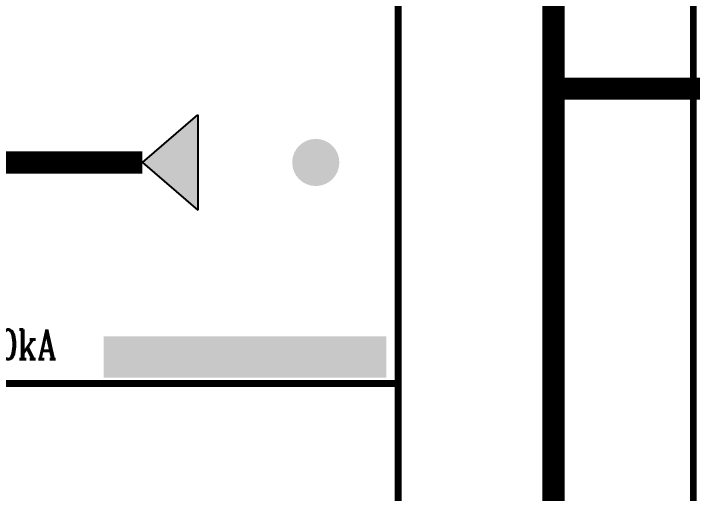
# Model space of a CAD drawing. Header units: millimetres. Extents: x -116965 to 323937, y 291661 to 566926.
# Drawn here: x -44592.9 to -44132.3, y 328565.3 to 328890.8 of the extents above; entities that cross this region are included whole.
import ezdxf

# ---------------------------------------------------------------- set-up
doc = ezdxf.new("R2010")
doc.units = ezdxf.units.MM
doc.layers.get('0').update_dxf_attribs({"lineweight": 18})
doc.layers.add('C00-00-00', color=7, linetype='Continuous')
doc.styles.add('hw_Block', font='complex.shx', dxfattribs={"width": 0.75})

msp = doc.modelspace()

# ---------------------------------------------------------------- hatches: boundary and pattern name
at = {"lineweight": -3, "ltscale": 5}
h = msp.add_hatch(color=1, dxfattribs=at)
h.dxf.hatch_style = 1
h.paths.add_polyline_path([(-44467.866147, 328757.412207), (-44467.866147, 328822.160891), (-44505.432548, 328789.786549)])
at = {"layer": 'C00-00-00'}
h = msp.add_hatch(color=256, dxfattribs=at)
edge = h.paths.add_edge_path()
edge.add_arc((-44387.882733, 328789.786549), 15.997765, 0, 360)
h = msp.add_hatch(color=256, dxfattribs=at)
h.dxf.hatch_style = 2
h.paths.add_polyline_path([(-44531.862633, 328671.803017), (-44339.889433, 328671.803017), (-44339.889433, 328643.806927), (-44531.862633, 328643.806927)])

# ---------------------------------------------------------------- linework, layer by layer
at = {"lineweight": -3, "ltscale": 5}
for p, q in [((-44505.432548, 328789.786549), (-44467.866147, 328822.160891)), ((-44467.866147, 328822.160891), (-44467.866147, 328757.412207)), ((-44505.432548, 328789.786549), (-44467.866147, 328757.412207))]:
    msp.add_line(p, q, dxfattribs=at)
at = {"color": 1, "lineweight": -3, "ltscale": 5, "const_width": 15}
for points in [[(-44226.557794, 328339.849361), (-44226.557794, 329781.979527)], [(-44050.279914, 328839.779569), (-44226.557794, 328839.779569)], [(-44644.829833, 328789.786549), (-44505.432548, 328789.786549)]]:
    msp.add_lwpolyline(points, dxfattribs=at)
at = {"layer": 'C00-00-00', "lineweight": 211}
msp.add_lwpolyline([(-45031.792843, 330439.556236), (-44331.890552, 330439.556236), (-44331.890552, 328239.863317), (-45031.792843, 328239.863317)], close=True, dxfattribs=at)
at = {"layer": 'C00-00-00', "lineweight": 100}
for points in [[(-44331.890552, 330339.570192), (-44131.918468, 330339.570192), (-44131.918468, 328339.849361), (-44331.890552, 328339.849361)], [(-45031.792843, 328939.765611), (-44331.890552, 328939.765611), (-44331.890552, 328639.807486), (-45031.792843, 328639.807486)], [(-45031.792843, 328639.807486), (-44331.890552, 328639.807486), (-44331.890552, 328339.849361), (-45031.792843, 328339.849361)]]:
    msp.add_lwpolyline(points, close=True, dxfattribs=at)

# ---------------------------------------------------------------- texts
at = {"color": 2, "insert": (-44673.121207, 328666.416672), "char_height": 20, "attachment_point": 5, "style": 'hw_Block'}
msp.add_mtext_dynamic_manual_height_columns('MCCB 4P 400A 70kA', width=280.32785492, gutter_width=12.5, heights=[0], dxfattribs=at)

doc.saveas('drawing.dxf')
